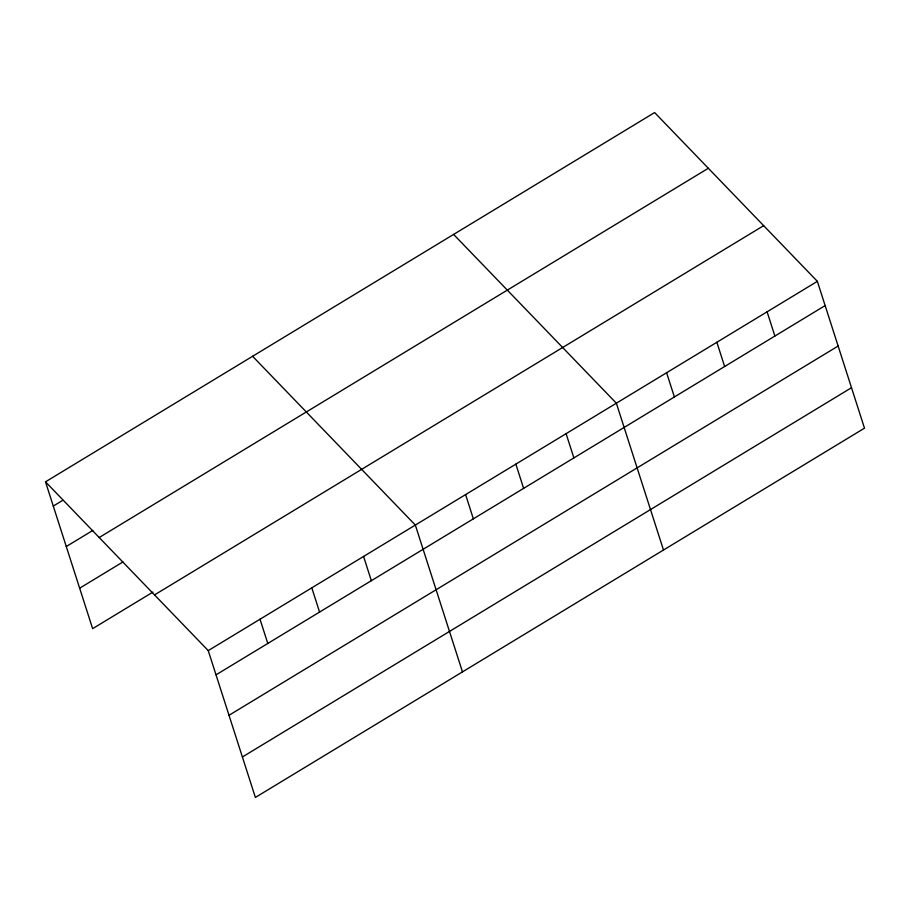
<?xml version="1.0" encoding="UTF-8"?>
<svg xmlns="http://www.w3.org/2000/svg" width="910" height="910" viewBox="0 0 910 910"><rect width="100%" height="100%" fill="white"/><g stroke="black" fill="none" stroke-linecap="round" stroke-linejoin="round"><path stroke-width="1.36" d="M45.5 481.834L654.62 112.567L817.362 281.349L864.5 428.166L255.38 797.433L208.242 650.616L45.5 481.834L92.638 628.651L152.846 592.148M53.281 506.062L62.915 500.227M66.271 546.523L92.763 530.462M99.201 537.526L708.333 168.27M79.648 588.201L122.998 561.914M154.529 594.913L763.661 225.657M208.242 650.616L817.362 281.349M216.023 674.845L825.142 305.589M229.001 715.294L838.133 346.039M242.39 756.983L851.51 387.717M453.612 234.427L616.354 403.21L663.492 550.027M252.605 356.276L415.335 525.059L462.473 671.887M767.107 311.811L774.888 336.052M716.853 342.274L724.633 366.514M666.598 372.747L674.39 396.976M566.1 433.672L573.88 457.912M515.845 464.134L523.625 488.374M465.59 494.596L473.371 518.837M363.568 556.454L371.348 580.682M311.789 587.837L319.569 612.077M260.01 619.221L267.79 643.461"/></g></svg>
